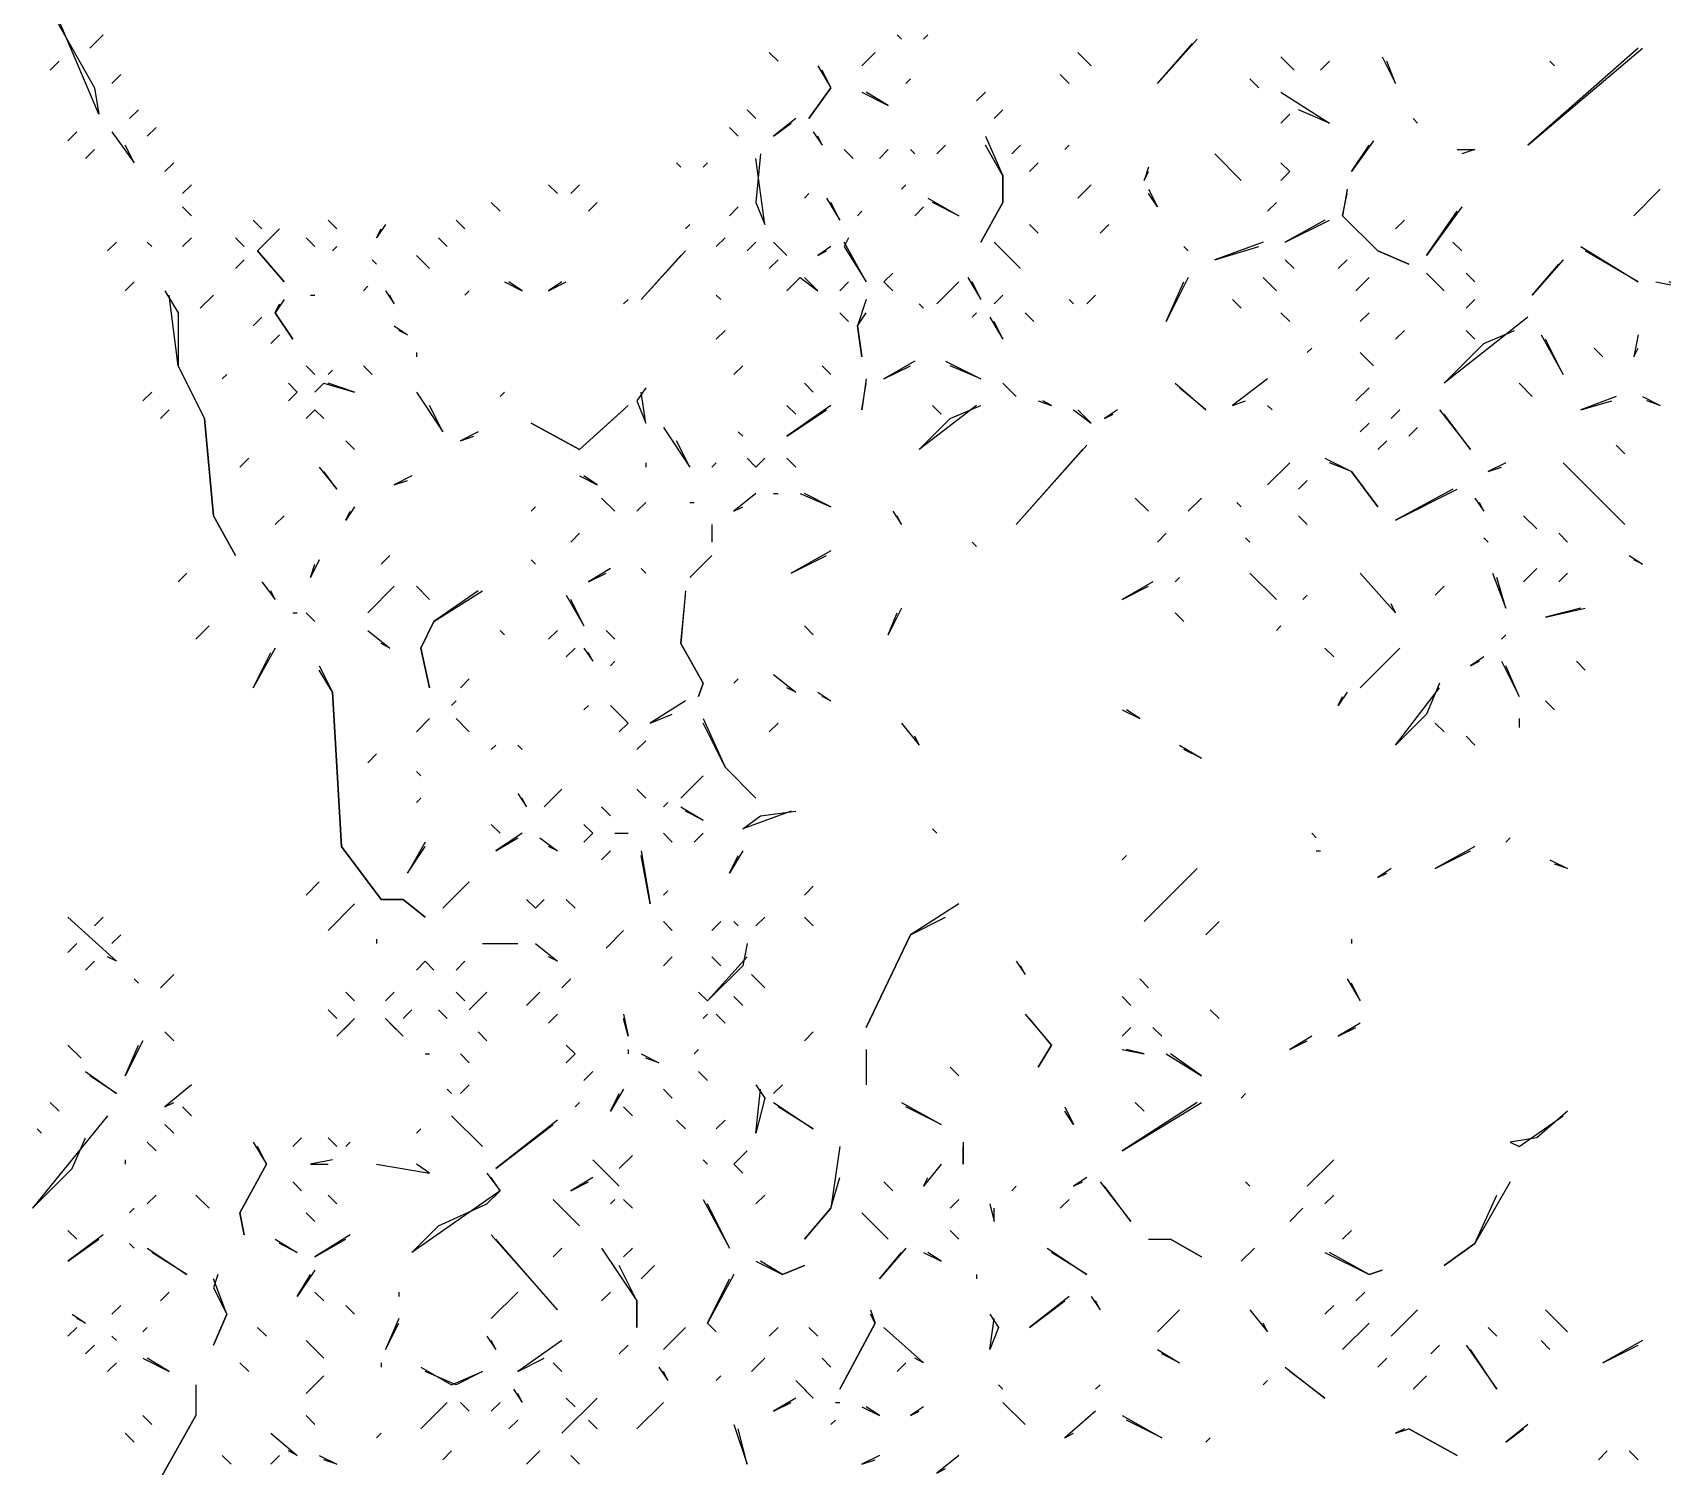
# Model space of a CAD drawing. Extents: x 1 to 2775, y -31 to 2075.
# Drawn here: x 1923.7 to 1985.2, y 828.6 to 882.8 of the extents above; entities that cross this region are included whole.
import ezdxf

# ---------------------------------------------------------------- set-up
doc = ezdxf.new("R2010")
doc.units = 0
doc.layers.add('LINEWORK', color=4, linetype='CONTINUOUS')

msp = doc.modelspace()

# ---------------------------------------------------------------- linework, layer by layer
at = {"layer": 'LINEWORK'}
for points in [[(1923.8333, 884.5), (1926, 880.6667), (1926.1667, 879.6667), (1924.3333, 884)], [(1926.3333, 882.6667), (1925.8333, 882.1667)], [(1956.3333, 882.6667), (1956.5, 882.5)], [(1957.5, 882.6667), (1957.3333, 882.5)], [(1967.6667, 882.5), (1966.1667, 880.8333), (1967.5, 882.3333)], [(1951.5, 882), (1951.8333, 881.6667)], [(1955.5, 882), (1955, 881.5)], [(1963.1667, 882), (1963.6667, 881.5)], [(1984.3333, 882.1667), (1980.1667, 878.5), (1984.5, 882.1667)], [(1924.6667, 881.6667), (1924.3333, 881.3333)], [(1953.3333, 881.5), (1953.8333, 880.6667), (1953, 879.5), (1953.8333, 880.6667), (1953.5, 881.3333)], [(1970.8333, 881.8333), (1971.3333, 881.3333)], [(1972.6667, 881.6667), (1972.3333, 881.3333)], [(1974.6667, 881.8333), (1975.1667, 880.8333), (1974.8333, 881.6667)], [(1981, 881.6667), (1981.1667, 881.5)], [(1927, 881.1667), (1926.6667, 880.8333)], [(1956.8333, 881), (1956.6667, 880.8333)], [(1962.5, 881.1667), (1962.8333, 880.8333)], [(1969.6667, 881), (1970, 880.6667)], [(1955, 880.5), (1956, 880), (1955.1667, 880.5)], [(1959.6667, 880.5), (1959.3333, 880.1667)], [(1970.8333, 880.5), (1972.6667, 879.3333), (1971.5, 879.8333)], [(1927.6667, 879.8333), (1927.3333, 879.5)], [(1950.6667, 879.8333), (1951, 879.5)], [(1952.5, 879.5), (1951.6667, 878.8333), (1952.3333, 879.3333)], [(1960.3333, 879.8333), (1960, 879.5)], [(1971.1667, 879.6667), (1970.8333, 879.3333)], [(1975.8333, 879.5), (1976, 879.3333)], [(1925.3333, 879), (1925, 878.6667)], [(1926.6667, 879), (1927.5, 877.8333), (1927.1667, 878.5)], [(1928.3333, 879.1667), (1928, 878.8333)], [(1950, 879.1667), (1950.3333, 878.8333)], [(1953.1667, 879), (1953.5, 878.5), (1953.3333, 878.8333)], [(1959.6667, 878.8333), (1960.3333, 877.3333), (1960.3333, 876.3333), (1959.5, 874.8333), (1960.3333, 876.3333), (1960.3333, 877.3333), (1959.6667, 878.5)], [(1926, 878.3333), (1925.6667, 878)], [(1954.3333, 878.3333), (1954.6667, 878)], [(1956, 878.3333), (1955.6667, 878)], [(1956.8333, 878.3333), (1957, 878.1667)], [(1958.1667, 878.5), (1957.8333, 878.1667)], [(1961, 878.5), (1960.6667, 878.1667)], [(1962.8333, 878.5), (1962.6667, 878.3333)], [(1974.3333, 878.6667), (1973.5, 877.5), (1974.1667, 878.5)], [(1977.5, 878.3333), (1978.1667, 878.3333), (1977.6667, 878.1667)], [(1929, 877.8333), (1928.6667, 877.5)], [(1948, 877.8333), (1948.1667, 877.6667)], [(1949.1667, 877.8333), (1949, 877.6667)], [(1951.1667, 878.1667), (1951, 876.3333), (1951.3333, 875.5), (1951, 878)], [(1961.6667, 877.8333), (1961.3333, 877.5)], [(1965.8333, 877.6667), (1965.6667, 877.1667), (1965.8333, 877.5)], [(1968.3333, 878.1667), (1969.3333, 877.1667)], [(1970.8333, 877.8333), (1971.1667, 877.5), (1970.8333, 877.1667), (1971.1667, 877.5)], [(1929.6667, 877), (1929.3333, 876.6667)], [(1943.1667, 877), (1943.5, 876.6667)], [(1944.3333, 877), (1944, 876.6667)], [(1956.6667, 877), (1956.5, 876.8333)], [(1963.6667, 877), (1963.1667, 876.5)], [(1941, 876.3333), (1941.3333, 876)], [(1945, 876.3333), (1944.6667, 876)], [(1953, 876.6667), (1952.8333, 876.5)], [(1953.6667, 876.5), (1954.1667, 875.6667), (1953.8333, 876.3333)], [(1957.5, 876.5), (1958.6667, 875.8333), (1957.6667, 876.3333)], [(1965.8333, 876.8333), (1966.1667, 876.1667), (1965.8333, 876.6667)], [(1970.6667, 876.3333), (1970.3333, 876)], [(1973.3333, 876.8333), (1973.1667, 875.8333), (1974.5, 874.5), (1975.6667, 874), (1974.5, 874.5), (1973.1667, 875.8333), (1973.3333, 876.6667)], [(1985.1667, 876.8333), (1984.1667, 875.8333)], [(1929.3333, 876.1667), (1929.6667, 875.8333)], [(1950.3333, 876.1667), (1950, 875.8333)], [(1955, 876), (1954.8333, 875.8333)], [(1957.3333, 876.1667), (1957, 875.8333)], [(1977.6667, 876.1667), (1976.3333, 874.3333), (1977.5, 876)], [(1932, 875.6667), (1932.3333, 875.3333)], [(1933, 875.3333), (1932.1667, 874.5), (1933.1667, 873.3333), (1932.1667, 874.5), (1932.8333, 875.1667)], [(1934.8333, 875.6667), (1935.1667, 875.3333)], [(1937, 875.5), (1936.6667, 875), (1936.8333, 875.3333)], [(1939.6667, 875.6667), (1940, 875.3333)], [(1948.5, 875.5), (1948.3333, 875.3333)], [(1961.3333, 875.5), (1961.6667, 875.1667)], [(1964.3333, 875.5), (1964, 875.1667)], [(1972.5, 875.6667), (1971, 874.8333), (1972.6667, 875.6667)], [(1975.5, 875.6667), (1975.1667, 875.3333)], [(1926.8333, 874.8333), (1926.5, 874.5)], [(1928, 874.8333), (1928.1667, 874.6667)], [(1929.6667, 875), (1929.3333, 874.6667)], [(1931.3333, 875), (1931.6667, 874.6667)], [(1934, 875), (1934.3333, 874.6667)], [(1935.1667, 874.6667), (1935, 874.5)], [(1939, 875), (1939.3333, 874.6667)], [(1948.3333, 874.5), (1946.6667, 872.6667), (1948.1667, 874.3333)], [(1949.8333, 875), (1949.5, 874.6667)], [(1951, 874.8333), (1950.6667, 874.5)], [(1951.6667, 874.8333), (1952.1667, 874.3333)], [(1953.8333, 874.6667), (1953.3333, 874.3333), (1953.6667, 874.5)], [(1954.5, 875), (1954.3333, 874.6667), (1955.1667, 873.3333), (1954.3333, 874.8333)], [(1960, 874.8333), (1961, 873.8333)], [(1967.1667, 874.6667), (1967.3333, 874.5)], [(1970.1667, 874.8333), (1968.3333, 874.1667), (1970, 874.6667)], [(1977.3333, 874.8333), (1977.6667, 874.5)], [(1982.1667, 874.6667), (1984.3333, 873.3333), (1982.3333, 874.5)], [(1931.6667, 874.1667), (1931.3333, 873.8333)], [(1936.5, 874.1667), (1936.6667, 874)], [(1938.1667, 874.3333), (1938.6667, 873.8333)], [(1951.8333, 874.1667), (1951.5, 873.8333)], [(1971, 874.1667), (1971.3333, 873.8333)], [(1973.3333, 874.1667), (1973, 873.8333)], [(1981.5, 874.1667), (1980.3333, 872.8333), (1981.3333, 874)], [(1927.5, 873.3333), (1927.1667, 873)], [(1941.5, 873.3333), (1942.1667, 873), (1941.6667, 873.3333)], [(1943.6667, 873.3333), (1943.1667, 873), (1943.8333, 873.3333)], [(1952.6667, 873.5), (1952.1667, 873), (1952.6667, 873.5), (1953.3333, 873), (1952.8333, 873.5)], [(1954.5, 873.3333), (1954.1667, 873)], [(1956.1667, 873.6667), (1955.8333, 873.3333), (1956.1667, 873), (1955.8333, 873.3333)], [(1958.6667, 873.3333), (1957.8333, 872.5)], [(1959, 873.5), (1959.5, 872.6667), (1959.1667, 873.3333)], [(1967.3333, 873.5), (1966.5, 871.8333), (1967.1667, 873.3333)], [(1970.1667, 873.5), (1970.6667, 873)], [(1974.1667, 873.5), (1973.6667, 873)], [(1976.3333, 873.6667), (1977, 873)], [(1977.8333, 873.6667), (1978.1667, 873.3333)], [(1985, 873.3333), (1985.8333, 873.1667), (1985.5, 873.3333)], [(1928.6667, 873), (1929.1667, 872.1667), (1929.1667, 870.1667), (1930.1667, 868.1667), (1930.5, 864.5), (1931.3333, 863), (1930.5, 864.5), (1930.1667, 868.1667), (1929.1667, 870.1667), (1928.8333, 872.8333)], [(1930.5, 872.8333), (1930, 872.3333)], [(1933.1667, 872.6667), (1932.8333, 872.1667), (1933.5, 871.1667), (1932.8333, 872.1667), (1933, 872.5)], [(1934.1667, 872.8333), (1934.3333, 872.8333)], [(1936.3333, 873.1667), (1936.1667, 873)], [(1937, 873), (1937.3333, 872.5), (1937.1667, 872.8333)], [(1940.1667, 873), (1940, 872.8333)], [(1946.1667, 872.6667), (1946, 872.5)], [(1949.5, 872.8333), (1949.6667, 872.6667)], [(1955.1667, 872.6667), (1954.8333, 871.6667), (1955, 870.5), (1954.8333, 871.6667), (1955.1667, 872.1667)], [(1960.3333, 872.8333), (1960, 872.5)], [(1962.8333, 872.6667), (1963, 872.5)], [(1963.8333, 872.8333), (1963.5, 872.5)], [(1969, 872.6667), (1969.3333, 872.3333)], [(1978.1667, 872.6667), (1977.8333, 872.3333)], [(1954.1667, 872.1667), (1954.5, 871.8333)], [(1957.1667, 872.5), (1957.3333, 872.3333)], [(1959.3333, 872.1667), (1959.1667, 872)], [(1961.1667, 872.1667), (1961.5, 871.8333)], [(1970.8333, 872.1667), (1971.1667, 871.8333)], [(1974.1667, 872.1667), (1973.8333, 871.8333)], [(1932.3333, 872), (1932, 871.6667)], [(1937.3333, 871.6667), (1937.8333, 871.3333), (1937.5, 871.5)], [(1949.8333, 871.5), (1949.5, 871.1667)], [(1959.8333, 872), (1960.3333, 871.1667), (1960, 871.8333)], [(1975.5, 871.5), (1975.1667, 871.1667)], [(1980.1667, 872), (1977, 869.5), (1978.5, 871), (1979.6667, 871.5)], [(1977.8333, 871.5), (1978.1667, 871.1667)], [(1933, 871.3333), (1932.6667, 871)], [(1972, 870.8333), (1971.8333, 870.6667)], [(1980.6667, 871.3333), (1981.5, 869.8333), (1980.8333, 871.1667)], [(1982.6667, 870.8333), (1983, 870.5)], [(1984.3333, 871.3333), (1984.1667, 870.5), (1984.3333, 870.8333)], [(1938.1667, 870.6667), (1938.1667, 870.5)], [(1957, 870.3333), (1955.8333, 869.6667), (1956.8333, 870.1667)], [(1958.1667, 870.3333), (1959.5, 869.6667), (1958.3333, 870.1667)], [(1973.8333, 870.6667), (1974.3333, 870.1667)], [(1931, 869.8333), (1930.8333, 869.6667)], [(1934, 870.1667), (1934.3333, 869.8333)], [(1935, 870), (1934.8333, 869.8333)], [(1936.1667, 870.1667), (1936.5, 869.8333)], [(1950.5, 870.1667), (1950.1667, 869.8333)], [(1953.5, 870.1667), (1953.8333, 869.8333)], [(1955.1667, 869.6667), (1955, 868.5), (1955.1667, 869.5)], [(1970.3333, 869.6667), (1969, 868.6667), (1969.5, 868.8333)], [(1928.1667, 869.1667), (1927.8333, 868.8333)], [(1933.3333, 869.5), (1933.6667, 869.1667), (1933.3333, 868.8333), (1933.6667, 869.1667)], [(1934.6667, 869.5), (1934.3333, 869.1667), (1934.6667, 869.5), (1935.8333, 869.1667), (1934.8333, 869.5)], [(1938.1667, 869.1667), (1939.1667, 867.6667), (1938.6667, 868.6667)], [(1941.5, 869.1667), (1941.3333, 869)], [(1946.8333, 869.3333), (1946.5, 868.8333), (1946.8333, 868), (1946.6667, 869.1667)], [(1952.8333, 869.5), (1953.1667, 869.1667)], [(1960.3333, 869.5), (1960.8333, 869)], [(1966.8333, 869.5), (1968, 868.5), (1967, 869.3333)], [(1974.1667, 869.3333), (1973.6667, 868.8333)], [(1979.8333, 869.5), (1980.3333, 869)], [(1983.5, 869), (1982.1667, 868.5), (1983.3333, 868.8333)], [(1984.5, 869), (1985.1667, 868.6667), (1984.6667, 868.8333)], [(1928.8333, 868.5), (1928.5, 868.1667)], [(1934.3333, 868.5), (1934, 868.1667), (1934.3333, 868.5), (1934.6667, 868.1667)], [(1946.1667, 868.6667), (1944.3333, 867), (1942.5, 868), (1944.3333, 867), (1946, 868.5)], [(1953.8333, 868.6667), (1952.1667, 867.5), (1953.6667, 868.5)], [(1952.1667, 868.6667), (1952.5, 868.3333)], [(1959.3333, 868.6667), (1957.1667, 867), (1958.3333, 868.1667), (1959.5, 868.6667)], [(1957.6667, 868.6667), (1958, 868.3333)], [(1961.6667, 868.8333), (1962.1667, 868.6667), (1961.8333, 868.8333)], [(1963, 868.5), (1963.6667, 868), (1963.1667, 868.5)], [(1964.6667, 868.5), (1964.1667, 868.1667), (1964.5, 868.3333)], [(1970.3333, 868.6667), (1970.5, 868.5)], [(1975.3333, 868.5), (1975, 868.1667)], [(1976.8333, 868.5), (1978, 867), (1977, 868.3333)], [(1947.5, 867.8333), (1948.5, 866.3333), (1948, 867.3333)], [(1974.1667, 868), (1973.8333, 867.6667)], [(1976, 867.8333), (1975.6667, 867.5)], [(1935.5, 867.3333), (1935.8333, 867)], [(1940.5, 867.6667), (1939.8333, 867.3333), (1940.3333, 867.5)], [(1950.3333, 867.6667), (1950.5, 867.5)], [(1963.5, 867.1667), (1960.8333, 864.1667), (1963.3333, 867)], [(1974.8333, 867.3333), (1974.5, 867)], [(1983.5, 867.1667), (1983.8333, 866.8333)], [(1931.8333, 866.6667), (1931.5, 866.3333)], [(1946.8333, 866.5), (1946.8333, 866.3333)], [(1949.5, 866.5), (1949.3333, 866.3333)], [(1950.6667, 866.6667), (1951, 866.3333), (1951.3333, 866.6667), (1951, 866.3333)], [(1952.1667, 866.6667), (1952.5, 866.3333)], [(1971.1667, 866.5), (1970.3333, 865.6667)], [(1972.5, 866.6667), (1973.5, 866.1667), (1974.5, 864.8333), (1973.5, 866.1667), (1972.6667, 866.5)], [(1979.3333, 866.5), (1978.6667, 866.1667), (1979.1667, 866.3333)], [(1981.5, 866.5), (1983.8333, 864.1667)], [(1934.5, 866.3333), (1935.1667, 865.5), (1934.6667, 866.1667)], [(1938, 866), (1937.3333, 865.6667), (1937.8333, 865.8333)], [(1944.3333, 866), (1945, 865.6667), (1944.5, 866)], [(1951, 865.3333), (1950.1667, 864.6667), (1950.5, 864.8333)], [(1951.6667, 865.3333), (1951.8333, 865.3333)], [(1952.6667, 865.3333), (1953.8333, 864.8333), (1952.8333, 865.3333)], [(1971.8333, 865.8333), (1971.5, 865.5)], [(1977.3333, 865.5), (1975.1667, 864.3333), (1977.5, 865.5)], [(1935.8333, 864.8333), (1935.5, 864.3333), (1935.6667, 864.6667)], [(1942.6667, 864.8333), (1942.5, 864.6667)], [(1945.1667, 865.1667), (1945.6667, 864.6667)], [(1946.8333, 865), (1946.5, 864.6667)], [(1948.5, 865), (1948.6667, 865)], [(1956.1667, 864.6667), (1956.5, 864.1667), (1956.3333, 864.5)], [(1965.3333, 865.1667), (1965.8333, 864.6667)], [(1967.8333, 865.1667), (1967.3333, 864.6667)], [(1969.1667, 865), (1969.3333, 864.8333)], [(1978.1667, 865.1667), (1978.5, 864.6667), (1978.3333, 865)], [(1933.1667, 864.5), (1932.8333, 864.1667)], [(1949.3333, 864.1667), (1949.3333, 863.5)], [(1971.5, 864.5), (1971.8333, 864.1667)], [(1980, 864.5), (1980.5, 864)], [(1944.3333, 863.8333), (1944, 863.5)], [(1959.1667, 863.5), (1959.3333, 863.3333)], [(1966.5, 863.8333), (1966.1667, 863.5)], [(1969.5, 863.6667), (1969.6667, 863.5)], [(1978.5, 863.6667), (1978.6667, 863.5)], [(1981.3333, 863.8333), (1981.6667, 863.5)], [(1934.5, 862.8333), (1934.1667, 862.1667), (1934.3333, 862.6667)], [(1937.1667, 863), (1936.8333, 862.6667)], [(1942.5, 862.8333), (1942.6667, 862.6667)], [(1949.3333, 863), (1948.5, 862.1667)], [(1953.8333, 863.1667), (1952.3333, 862.3333), (1953.6667, 863)], [(1984, 863), (1984.5, 862.6667), (1984.1667, 862.8333)], [(1929.5, 862.3333), (1929.1667, 862)], [(1945.5, 862.5), (1944.6667, 862), (1945.3333, 862.3333)], [(1946.6667, 862.5), (1946.8333, 862.3333)], [(1967, 862.1667), (1966.8333, 862)], [(1969.6667, 862.3333), (1970.6667, 861.3333)], [(1973.8333, 862.3333), (1975.1667, 860.8333), (1975, 861.1667)], [(1978.8333, 862.3333), (1979.3333, 861), (1979, 862.1667)], [(1980.5, 862.5), (1980, 862)], [(1981.6667, 862.3333), (1981.3333, 862)], [(1932.3333, 862), (1932.8333, 861.3333), (1932.6667, 861.6667)], [(1937.3333, 861.8333), (1936.3333, 860.8333)], [(1938.1667, 861.8333), (1938.6667, 861.3333)], [(1940.5, 861.6667), (1938.8333, 860.5), (1938.3333, 859.5), (1938.6667, 858), (1938.3333, 859.5), (1938.8333, 860.5), (1940.6667, 861.6667)], [(1948.3333, 861.6667), (1948.1667, 859.6667), (1949, 858.1667), (1948.8333, 857.6667), (1949, 858.1667), (1948.1667, 859.6667), (1948.3333, 861.5)], [(1966, 862), (1964.8333, 861.3333), (1965.8333, 861.8333)], [(1977, 861.8333), (1976.6667, 861.5)], [(1943.8333, 861.5), (1944.5, 860.3333), (1944, 861.3333)], [(1956.5, 861), (1956, 860), (1956.3333, 860.8333)], [(1971.8333, 861.5), (1971.6667, 861.3333)], [(1982.1667, 861), (1980.8333, 860.6667), (1982.3333, 861)], [(1930.3333, 860.3333), (1929.8333, 859.8333)], [(1933.5, 860.8333), (1933.6667, 860.8333)], [(1934, 860.8333), (1934.3333, 860.5)], [(1952.8333, 860.3333), (1953.1667, 860)], [(1966.8333, 860.8333), (1967.1667, 860.5)], [(1970.8333, 860.3333), (1970.6667, 860.1667)], [(1936.3333, 860.1667), (1937.1667, 859.5), (1936.8333, 859.6667)], [(1941.3333, 860.1667), (1941.5, 860)], [(1943.5, 860.1667), (1943.1667, 859.8333)], [(1945.3333, 860.1667), (1945.6667, 859.8333)], [(1979.3333, 860), (1979.1667, 859.8333)], [(1932.8333, 859.5), (1932, 858), (1932.6667, 859.3333)], [(1944.1667, 859.5), (1943.8333, 859.1667)], [(1944.5, 859.5), (1944.8333, 859), (1944.6667, 859.3333)], [(1972.5, 859.5), (1972.8333, 859.1667)], [(1975.3333, 859.5), (1973.8333, 858)], [(1978.5, 859.1667), (1978, 858.8333), (1978.3333, 859)], [(1934.5, 858.8333), (1935, 857.8333), (1935.3333, 852), (1936.8333, 850), (1937.6667, 850), (1938.5, 849.3333), (1937.6667, 850), (1936.8333, 850), (1935.3333, 852), (1935, 857.8333), (1934.5, 858.6667)], [(1945.6667, 859), (1945.5, 858.8333)], [(1951.6667, 858.5), (1952.5, 857.8333), (1952.1667, 858)], [(1979.1667, 859), (1979.8333, 857.6667), (1979.3333, 858.8333)], [(1982, 859), (1982.3333, 858.6667)], [(1940.1667, 858.3333), (1939.8333, 858)], [(1950.3333, 858.3333), (1950.1667, 858.1667)], [(1976.8333, 858.1667), (1976.3333, 857), (1975.1667, 855.8333), (1976.8333, 858)], [(1939.6667, 857.5), (1939.5, 857.3333)], [(1944.6667, 857.3333), (1944.5, 857.1667)], [(1945.5, 857.3333), (1946.1667, 856.6667), (1945.8333, 856.3333), (1946.1667, 856.6667)], [(1948.3333, 857.5), (1947, 856.6667), (1947.8333, 857)], [(1953.3333, 857.8333), (1953.8333, 857.5), (1953.5, 857.6667)], [(1973.3333, 857.8333), (1973, 857.3333), (1973.1667, 857.6667)], [(1980.8333, 857.5), (1981.1667, 857.1667)], [(1938.6667, 856.8333), (1938.1667, 856.3333)], [(1939.6667, 856.8333), (1940.1667, 856.3333)], [(1949, 856.8333), (1949.8333, 855), (1951, 853.8333), (1949.8333, 855), (1949, 856.6667)], [(1951.8333, 856.6667), (1951.5, 856.3333)], [(1956.5, 856.6667), (1957.1667, 855.8333), (1957, 856.1667)], [(1964.8333, 857.1667), (1965.5, 856.8333), (1965, 857.1667)], [(1976.6667, 856.6667), (1977, 856.3333)], [(1979.8333, 856.8333), (1979.8333, 856.5)], [(1977.8333, 856.1667), (1978.1667, 855.8333)], [(1936.6667, 855.5), (1936.3333, 855.1667)], [(1941.1667, 855.8333), (1941, 855.6667)], [(1942, 855.8333), (1942.1667, 855.6667)], [(1946.8333, 856), (1946.5, 855.6667)], [(1967, 855.8333), (1967.8333, 855.3333), (1967.1667, 855.6667)], [(1938.1667, 854.8333), (1938.3333, 854.6667)], [(1943.6667, 854.1667), (1943, 853.5)], [(1946.5, 854.1667), (1946.8333, 853.8333)], [(1949, 854.6667), (1948.1667, 853.8333)], [(1938.3333, 853.8333), (1938.1667, 853.6667)], [(1942, 854), (1942.3333, 853.5), (1942.1667, 853.8333)], [(1947.6667, 853.6667), (1947.5, 853.5)], [(1945.1667, 853.5), (1945.5, 853.1667)], [(1948.1667, 853.5), (1949, 853), (1948.3333, 853.3333)], [(1952.3333, 853.3333), (1950.5, 852.6667), (1951.1667, 853.1667), (1952.5, 853.3333)], [(1941, 852.8333), (1941.3333, 852.5)], [(1942.1667, 852.5), (1941.1667, 851.8333), (1942, 852.3333)], [(1942.8333, 852.3333), (1943.5, 851.8333), (1943.1667, 852)], [(1944.5, 852.8333), (1944.8333, 852.5), (1944.5, 852.1667), (1944.8333, 852.5)], [(1945.6667, 852.5), (1946.1667, 852.5)], [(1947.5, 852.5), (1947.8333, 852.1667)], [(1949, 852.5), (1948.6667, 852.1667)], [(1957.6667, 852.6667), (1957.8333, 852.5)], [(1972, 852.5), (1972.1667, 852.3333)], [(1979.5, 852.3333), (1979.3333, 852.1667)], [(1938.5, 852.1667), (1937.8333, 851), (1938.5, 852)], [(1945.5, 851.8333), (1945.1667, 851.5)], [(1946.6667, 851.8333), (1947, 849.8333), (1946.6667, 851.6667)], [(1950.5, 851.8333), (1950, 851), (1950.3333, 851.6667)], [(1972.1667, 851.8333), (1972.3333, 851.8333)], [(1978.1667, 852), (1976.6667, 851.1667), (1978, 851.8333)], [(1965, 851.6667), (1964.8333, 851.5)], [(1967.6667, 851.1667), (1965.6667, 849.1667)], [(1975, 851.1667), (1974.5, 850.8333), (1974.8333, 851)], [(1981, 851.5), (1981.6667, 851.1667), (1981.1667, 851.3333)], [(1934.5, 850.6667), (1934, 850.1667)], [(1940.1667, 850.6667), (1939.1667, 849.6667)], [(1953.1667, 850.5), (1952.8333, 850.1667)], [(1942.3333, 850), (1942.6667, 849.6667), (1943, 850), (1942.6667, 849.6667)], [(1943.8333, 850), (1944.1667, 849.6667)], [(1947.6667, 850.3333), (1947.5, 850.1667)], [(1925, 849.3333), (1926.8333, 847.6667), (1926.5, 847.8333)], [(1926.3333, 849.3333), (1926, 849)], [(1935.8333, 849.8333), (1934.8333, 848.8333)], [(1951.3333, 849.3333), (1951, 849)], [(1952.8333, 849.3333), (1953.1667, 849)], [(1958.6667, 849.8333), (1956.8333, 848.6667), (1955.1667, 845.1667), (1956.8333, 848.6667), (1958.1667, 849.3333)], [(1927, 848.6667), (1926.6667, 848.3333)], [(1946, 848.8333), (1945.3333, 848.1667)], [(1947.5, 849.1667), (1947.8333, 848.8333)], [(1949.6667, 849.1667), (1949.3333, 848.8333)], [(1950.1667, 849.1667), (1950.3333, 849)], [(1968.5, 849.1667), (1968, 848.6667)], [(1925.3333, 848.3333), (1925, 848)], [(1936.6667, 848.5), (1936.6667, 848.3333)], [(1940.6667, 848.3333), (1942, 848.3333)], [(1942.6667, 848.3333), (1943.5, 847.6667), (1943.1667, 847.8333)], [(1950.6667, 848.3333), (1950.5, 847.5), (1949.1667, 846.1667), (1948.8333, 846.5), (1949.1667, 846.1667), (1950.6667, 847.8333)], [(1973.5, 848.5), (1973.5, 848.3333)], [(1926, 847.6667), (1925.6667, 847.3333)], [(1938.5, 847.6667), (1938.1667, 847.3333), (1938.5, 847.6667), (1938.8333, 847.3333)], [(1940, 847.6667), (1939.6667, 847.3333)], [(1947.8333, 847.8333), (1947.5, 847.5)], [(1949.3333, 847.8333), (1949.6667, 847.5)], [(1960.8333, 847.6667), (1961.1667, 847.1667), (1961, 847.5)], [(1927.5, 847), (1927.6667, 846.8333)], [(1929, 847.1667), (1928.5, 846.6667)], [(1944, 847), (1943.6667, 846.6667)], [(1950.8333, 847.1667), (1951.3333, 846.6667)], [(1965.5, 847), (1965.8333, 846.6667)], [(1973.3333, 847), (1973.8333, 846.1667), (1973.5, 846.8333)], [(1935.5, 846.5), (1935.8333, 846.1667)], [(1937.3333, 846.5), (1937, 846.1667)], [(1939.6667, 846.5), (1940, 846.1667)], [(1940.8333, 846.5), (1940.1667, 845.8333)], [(1942.8333, 846.5), (1942.3333, 846)], [(1950.1667, 846.3333), (1950.5, 846)], [(1964.8333, 846.3333), (1965.1667, 846)], [(1934.8333, 845.8333), (1935.1667, 845.5)], [(1938, 845.8333), (1937.6667, 845.5)], [(1939, 845.8333), (1939.3333, 845.5)], [(1943.5, 845.6667), (1943.1667, 845.3333)], [(1946, 845.6667), (1946.1667, 844.8333), (1946, 845.5)], [(1949.1667, 845.6667), (1949, 845.5)], [(1949.5, 845.6667), (1949.8333, 845.3333)], [(1961.1667, 845.6667), (1962.1667, 844.5), (1961.6667, 843.6667), (1962.1667, 844.5), (1961.3333, 845.5)], [(1968.1667, 845.8333), (1968.5, 845.5)], [(1928.6667, 845), (1929, 844.6667)], [(1935.8333, 845.5), (1935.1667, 844.8333), (1935.6667, 845.3333)], [(1937, 845.5), (1937.6667, 844.8333), (1937.1667, 845.3333)], [(1940.5, 845), (1940.8333, 844.6667)], [(1953.1667, 845), (1952.8333, 844.6667)], [(1965.1667, 845.1667), (1964.8333, 844.8333)], [(1966, 845.1667), (1966.3333, 844.8333)], [(1973.8333, 845.3333), (1973, 844.8333), (1973.6667, 845.1667)], [(1925, 844.5), (1925.5, 844)], [(1927.8333, 844.6667), (1927.1667, 843.3333), (1927.6667, 844.5)], [(1943.8333, 844.5), (1944.1667, 844.1667), (1943.8333, 843.8333), (1944.1667, 844.1667)], [(1946.1667, 844.3333), (1946.1667, 844.1667)], [(1948.8333, 844.3333), (1948.6667, 844.1667)], [(1955.1667, 844.3333), (1955.1667, 843)], [(1964.8333, 844.3333), (1965.6667, 844.1667), (1965, 844.3333)], [(1972, 844.8333), (1971.1667, 844.3333), (1971.8333, 844.6667)], [(1938.5, 844.1667), (1938.6667, 844.1667)], [(1939.8333, 844.1667), (1940.1667, 843.8333)], [(1946.6667, 844.1667), (1947.3333, 843.8333), (1946.8333, 844)], [(1966.5, 844.1667), (1967.8333, 843.3333), (1966.6667, 844.1667)], [(1925.6667, 843.5), (1926.8333, 842.6667), (1925.8333, 843.3333)], [(1944.8333, 843.5), (1944.5, 843.1667)], [(1948.8333, 843.5), (1949.1667, 843.1667)], [(1958.3333, 843.6667), (1958.6667, 843.3333)], [(1929.6667, 843), (1928.6667, 842.1667), (1929, 842.3333)], [(1939.3333, 842.8333), (1939.5, 842.6667)], [(1940.1667, 843), (1939.8333, 842.6667)], [(1946, 842.8333), (1945.5, 842), (1945.8333, 842.6667)], [(1947.5, 842.8333), (1947.8333, 842.5)], [(1951, 843), (1951.3333, 842.5), (1951, 841.1667), (1951.1667, 842.8333)], [(1952, 843), (1951.6667, 842.6667)], [(1969.5, 842.6667), (1969.3333, 842.5)], [(1924.3333, 842.3333), (1924.6667, 842)], [(1929.3333, 842.1667), (1929.6667, 841.8333)], [(1944.3333, 842.3333), (1944.1667, 842.1667)], [(1946, 842.1667), (1946.3333, 841.8333)], [(1951.6667, 842.3333), (1953.1667, 841.3333), (1951.8333, 842.1667)], [(1956.5, 842.3333), (1958, 841.5), (1956.6667, 842.1667)], [(1962.6667, 842.1667), (1963, 841.5), (1962.6667, 842)], [(1967.6667, 842.3333), (1964.8333, 840.5), (1967.8333, 842.3333)], [(1965.3333, 842.3333), (1965.6667, 842)], [(1981.6667, 842), (1980.5, 841), (1979.5, 840.8333), (1979.8333, 840.6667), (1981.5, 841.8333)], [(1926.5, 841.8333), (1923.6667, 838.3333), (1925.1667, 839.8333), (1925.6667, 841)], [(1923.8333, 841.3333), (1924, 841.1667)], [(1928.6667, 841.5), (1929, 841.1667)], [(1938.3333, 841.3333), (1938.1667, 841.1667)], [(1939.5, 841.8333), (1940.6667, 840.6667)], [(1943.5, 841.6667), (1941.1667, 839.8333), (1943.3333, 841.5)], [(1948, 841.6667), (1948.3333, 841.3333)], [(1949.8333, 841.6667), (1949.5, 841.3333)], [(1928, 840.8333), (1928.3333, 840.5)], [(1932, 840.8333), (1932.5, 840), (1931.5, 838.1667), (1931.6667, 837.3333), (1931.5, 838.1667), (1932.5, 840), (1932.1667, 840.6667)], [(1933.8333, 841), (1933.5, 840.6667)], [(1934.8333, 841), (1935.1667, 840.6667)], [(1935.6667, 840.8333), (1935.5, 840.6667)], [(1954.1667, 840.6667), (1953.8333, 838.3333), (1952.8333, 837.1667), (1953.8333, 838.3333), (1954.1667, 839.5)], [(1958.8333, 840.8333), (1958.8333, 840), (1958.8333, 840.6667)], [(1927.1667, 840.1667), (1927.1667, 840)], [(1935, 840.1667), (1934.1667, 840), (1934.8333, 840)], [(1936.6667, 840), (1938.6667, 839.6667), (1938.1667, 840)], [(1944.8333, 840.1667), (1945.8333, 839.1667), (1945, 840)], [(1946.3333, 840.3333), (1945.8333, 839.8333)], [(1949, 840.1667), (1949.1667, 840)], [(1950.6667, 840.5), (1950.1667, 840), (1950.5, 839.6667), (1950.1667, 840)], [(1958, 840), (1957.3333, 839.1667), (1957.5, 839.5)], [(1972.8333, 840.1667), (1971.8333, 839.1667)], [(1940.8333, 839.6667), (1941.3333, 839), (1938, 836.6667), (1939, 837.6667), (1940.8333, 838.5), (1941.3333, 839), (1941, 839.5)], [(1944.8333, 839.5), (1944, 839), (1944.6667, 839.3333)], [(1963.5, 839.5), (1963, 839.1667), (1963.3333, 839.3333)], [(1928.3333, 838.8333), (1928, 838.5)], [(1929.8333, 838.8333), (1930.3333, 838.3333)], [(1933.5, 839.3333), (1933.8333, 839)], [(1934.8333, 838.8333), (1935.1667, 838.5)], [(1951.3333, 838.8333), (1951, 838.5)], [(1955.8333, 839.3333), (1956.1667, 839)], [(1960.8333, 839.1667), (1960.6667, 839)], [(1964, 839.3333), (1965.1667, 837.8333), (1964.1667, 839.1667)], [(1969.5, 839.3333), (1969.6667, 839.1667)], [(1972.8333, 838.8333), (1972.5, 838.5)], [(1979.5, 839.3333), (1978.1667, 837), (1977, 836.1667), (1978.1667, 837), (1979, 838.8333)], [(1927.5, 838.3333), (1927.3333, 838.1667)], [(1934, 838.1667), (1934.3333, 837.8333)], [(1943.3333, 838.6667), (1944.3333, 837.6667)], [(1945.6667, 838.6667), (1945.5, 838.5)], [(1946, 838.6667), (1946.3333, 838.3333)], [(1949, 838.6667), (1950, 836.8333), (1949.1667, 838.5)], [(1955, 838.1667), (1956, 837.1667)], [(1958.6667, 838.6667), (1958.3333, 838.3333)], [(1959.8333, 838.5), (1960, 837.8333), (1960, 838.3333)], [(1962.8333, 838.6667), (1962.5, 838.3333)], [(1971.6667, 838.3333), (1971.1667, 837.8333)], [(1925, 837.5), (1925.3333, 837.1667)], [(1926.3333, 837.3333), (1925, 836.3333), (1926.1667, 837.1667)], [(1927.3333, 837), (1927.5, 836.8333)], [(1932.8333, 837.1667), (1933.6667, 836.6667), (1933, 837)], [(1935.6667, 837.3333), (1934.3333, 836.5), (1935.5, 837.1667)], [(1941, 837.3333), (1943.5, 834.5), (1941.1667, 837.1667)], [(1958.3333, 837.5), (1958.6667, 837.1667)], [(1965.8333, 837.1667), (1966.6667, 837.1667), (1967.8333, 836.5), (1966.6667, 837.1667)], [(1973.5, 837.5), (1973.1667, 837.1667)], [(1928, 836.8333), (1929.5, 835.8333), (1928.1667, 836.6667)], [(1943.6667, 836.8333), (1943.3333, 836.5)], [(1945.1667, 836.8333), (1946.5, 834.8333), (1946.5, 833.8333), (1946.5, 834.8333), (1945.8333, 836.1667)], [(1946.3333, 836.8333), (1946, 836.5)], [(1951, 836.3333), (1952, 835.8333), (1952.8333, 836.1667), (1952, 835.8333), (1951.1667, 836.3333)], [(1956.6667, 836.8333), (1955.6667, 835.6667), (1956.5, 836.6667)], [(1957.3333, 836.6667), (1958, 836.3333), (1957.5, 836.6667)], [(1962, 836.8333), (1963.5, 835.8333), (1962.1667, 836.6667)], [(1969.8333, 836.8333), (1969.3333, 836.3333)], [(1972.5, 836.6667), (1974.1667, 835.8333), (1974.6667, 836), (1974.1667, 835.8333), (1972.6667, 836.6667)], [(1930.6667, 835.8333), (1930.5, 835.3333), (1931, 834.3333), (1930.5, 833.1667), (1931, 834.3333), (1930.5, 835.6667)], [(1934.3333, 836), (1933.6667, 835), (1934.1667, 835.8333)], [(1947.1667, 836.1667), (1946.6667, 835.6667)], [(1950.1667, 835.8333), (1949.1667, 834), (1949.5, 833.6667), (1949.1667, 834), (1950, 835.6667)], [(1959.3333, 835.8333), (1959.3333, 835.6667)], [(1928.8333, 835.1667), (1928.5, 834.8333)], [(1934.3333, 835.1667), (1934.6667, 834.8333)], [(1937.5, 835.1667), (1937.5, 835)], [(1942, 835.1667), (1941, 834.1667)], [(1945.5, 835.1667), (1945.1667, 834.8333)], [(1974, 835.1667), (1973.6667, 834.8333)], [(1927, 834.6667), (1926.6667, 834.3333)], [(1935.5, 834.6667), (1935.8333, 834.3333)], [(1955.3333, 834.5), (1955.5, 834), (1954.1667, 831.5), (1955.5, 834), (1955.3333, 834.3333)], [(1962.8333, 835), (1961.3333, 833.8333), (1962.6667, 834.8333)], [(1963.6667, 835), (1964, 834.5), (1963.8333, 834.8333)], [(1967, 834.5), (1966.1667, 833.6667)], [(1969.6667, 834.5), (1970.3333, 833.6667), (1970.1667, 834)], [(1972.8333, 834.6667), (1972.5, 834.3333)], [(1976, 834.5), (1975, 833.5)], [(1980.8333, 834.5), (1981.6667, 833.6667)], [(1925.1667, 834.3333), (1925.6667, 834), (1925.3333, 834.1667)], [(1937.5, 834.1667), (1937, 833), (1937.5, 834)], [(1959.8333, 834.3333), (1960.1667, 833.8333), (1959.8333, 833), (1960, 834.1667)], [(1974.1667, 834), (1973.1667, 833)], [(1925.3333, 833.8333), (1925, 833.5)], [(1926.6667, 833.5), (1926.8333, 833.3333)], [(1928, 833.8333), (1927.8333, 833.6667)], [(1932.1667, 833.8333), (1932.5, 833.5)], [(1934, 833.3333), (1934.6667, 832.6667)], [(1940.8333, 833.5), (1941.1667, 833), (1941, 833.3333)], [(1943.6667, 833.3333), (1942, 832.1667), (1943, 832.6667)], [(1948.3333, 833.8333), (1947.5, 833)], [(1951.8333, 833.8333), (1951.5, 833.5)], [(1953, 833.8333), (1953.3333, 833.5)], [(1955.8333, 833.8333), (1957.3333, 832.5), (1957, 832.6667)], [(1978.6667, 833.8333), (1979, 833.5)], [(1980.6667, 833.3333), (1981, 833)], [(1984.5, 833.3333), (1983, 832.5), (1984.3333, 833.1667)], [(1926, 833.1667), (1925.6667, 832.8333)], [(1927.8333, 832.6667), (1928.8333, 832.1667), (1928, 832.6667)], [(1946.1667, 833.1667), (1945.8333, 832.8333)], [(1951.3333, 832.6667), (1950.8333, 832.1667)], [(1953.5, 832.6667), (1953.8333, 832.3333)], [(1966.1667, 833), (1967, 832.5), (1966.3333, 832.8333)], [(1974.8333, 832.6667), (1974.5, 832.3333)], [(1976.8333, 833.1667), (1976.5, 832.8333)], [(1977.8333, 833.1667), (1979, 831.5), (1978, 833)], [(1926.8333, 832.5), (1926.5, 832.1667)], [(1931.5, 832.5), (1931.8333, 832.1667)], [(1934.6667, 832), (1934, 831.3333)], [(1936.8333, 832.5), (1936.8333, 832.3333)], [(1938.3333, 832.3333), (1939.5, 831.6667), (1940.6667, 832.1667), (1939.6667, 831.6667), (1938.5, 832.1667)], [(1943.3333, 832.5), (1943.6667, 832.1667)], [(1947.3333, 832.3333), (1947.6667, 831.8333), (1947.5, 832.1667)], [(1949.6667, 832), (1949.5, 831.8333)], [(1956.6667, 832.5), (1956.3333, 832.1667)], [(1971, 832.3333), (1972.5, 831.1667), (1971.1667, 832.1667)], [(1976.3333, 832), (1975.8333, 831.5)], [(1929.8333, 831.6667), (1929.8333, 830.5), (1928.3333, 827.8333), (1929.8333, 830.5)], [(1941.8333, 831.5), (1942.1667, 831), (1942, 831.3333)], [(1952.5, 831.8333), (1953.1667, 831.1667), (1952.6667, 831.6667)], [(1960.1667, 831.6667), (1960.3333, 831.5)], [(1964, 831.6667), (1963.8333, 831.5)], [(1970.3333, 831.8333), (1970.1667, 831.6667)], [(1939.3333, 831), (1938.3333, 830)], [(1939.8333, 831), (1940.1667, 830.6667)], [(1941.3333, 831), (1941, 830.6667)], [(1945, 831.1667), (1943.6667, 829.8333)], [(1943.8333, 831.1667), (1944.1667, 830.8333)], [(1947.5, 831), (1946.5, 830)], [(1952.5, 831.1667), (1951.6667, 830.6667), (1952.3333, 831)], [(1954, 831), (1954.1667, 831)], [(1955, 830.8333), (1955.6667, 830.5), (1955.1667, 830.8333)], [(1957.3333, 830.8333), (1956.8333, 830.5), (1957.1667, 830.6667)], [(1960.3333, 831), (1961.1667, 830.1667)], [(1927.8333, 830.5), (1928.1667, 830.1667)], [(1934, 830.5), (1934.3333, 830.1667)], [(1942, 830.3333), (1941.6667, 830)], [(1944.6667, 830.3333), (1945, 830)], [(1950.1667, 830.1667), (1950.6667, 828.6667), (1950.3333, 830)], [(1954, 830.3333), (1953.8333, 830.1667)], [(1963.8333, 830.6667), (1962.6667, 829.6667), (1963, 829.8333)], [(1964.8333, 830.5), (1966.3333, 829.6667), (1965, 830.3333)], [(1980.1667, 830.1667), (1979.3333, 829.5), (1980, 830)], [(1927.1667, 829.8333), (1927.5, 829.5)], [(1932.6667, 829.8333), (1933.6667, 829), (1933.3333, 829.1667)], [(1936.8333, 829.8333), (1936.6667, 829.6667)], [(1968.1667, 829.6667), (1968, 829.5)], [(1975.5, 830), (1975.1667, 829.8333), (1975.6667, 830), (1977.5, 829), (1975.6667, 830)], [(1930.8333, 829), (1931.1667, 828.6667)], [(1933, 829), (1932.6667, 828.6667)], [(1934.5, 829), (1935.1667, 828.6667), (1934.6667, 828.8333)], [(1939.5, 829.1667), (1939.1667, 828.8333)], [(1942.8333, 829.1667), (1942.3333, 828.6667)], [(1944, 829), (1944.3333, 828.6667)], [(1955.6667, 829), (1955, 828.6667), (1955.5, 828.8333)], [(1958.6667, 829), (1957.8333, 828.3333), (1958.1667, 828.5)], [(1983.1667, 829.1667), (1982.8333, 828.8333)], [(1984, 829.1667), (1984.3333, 828.8333)]]:
    msp.add_lwpolyline(points, dxfattribs=at)

doc.saveas('drawing.dxf')
